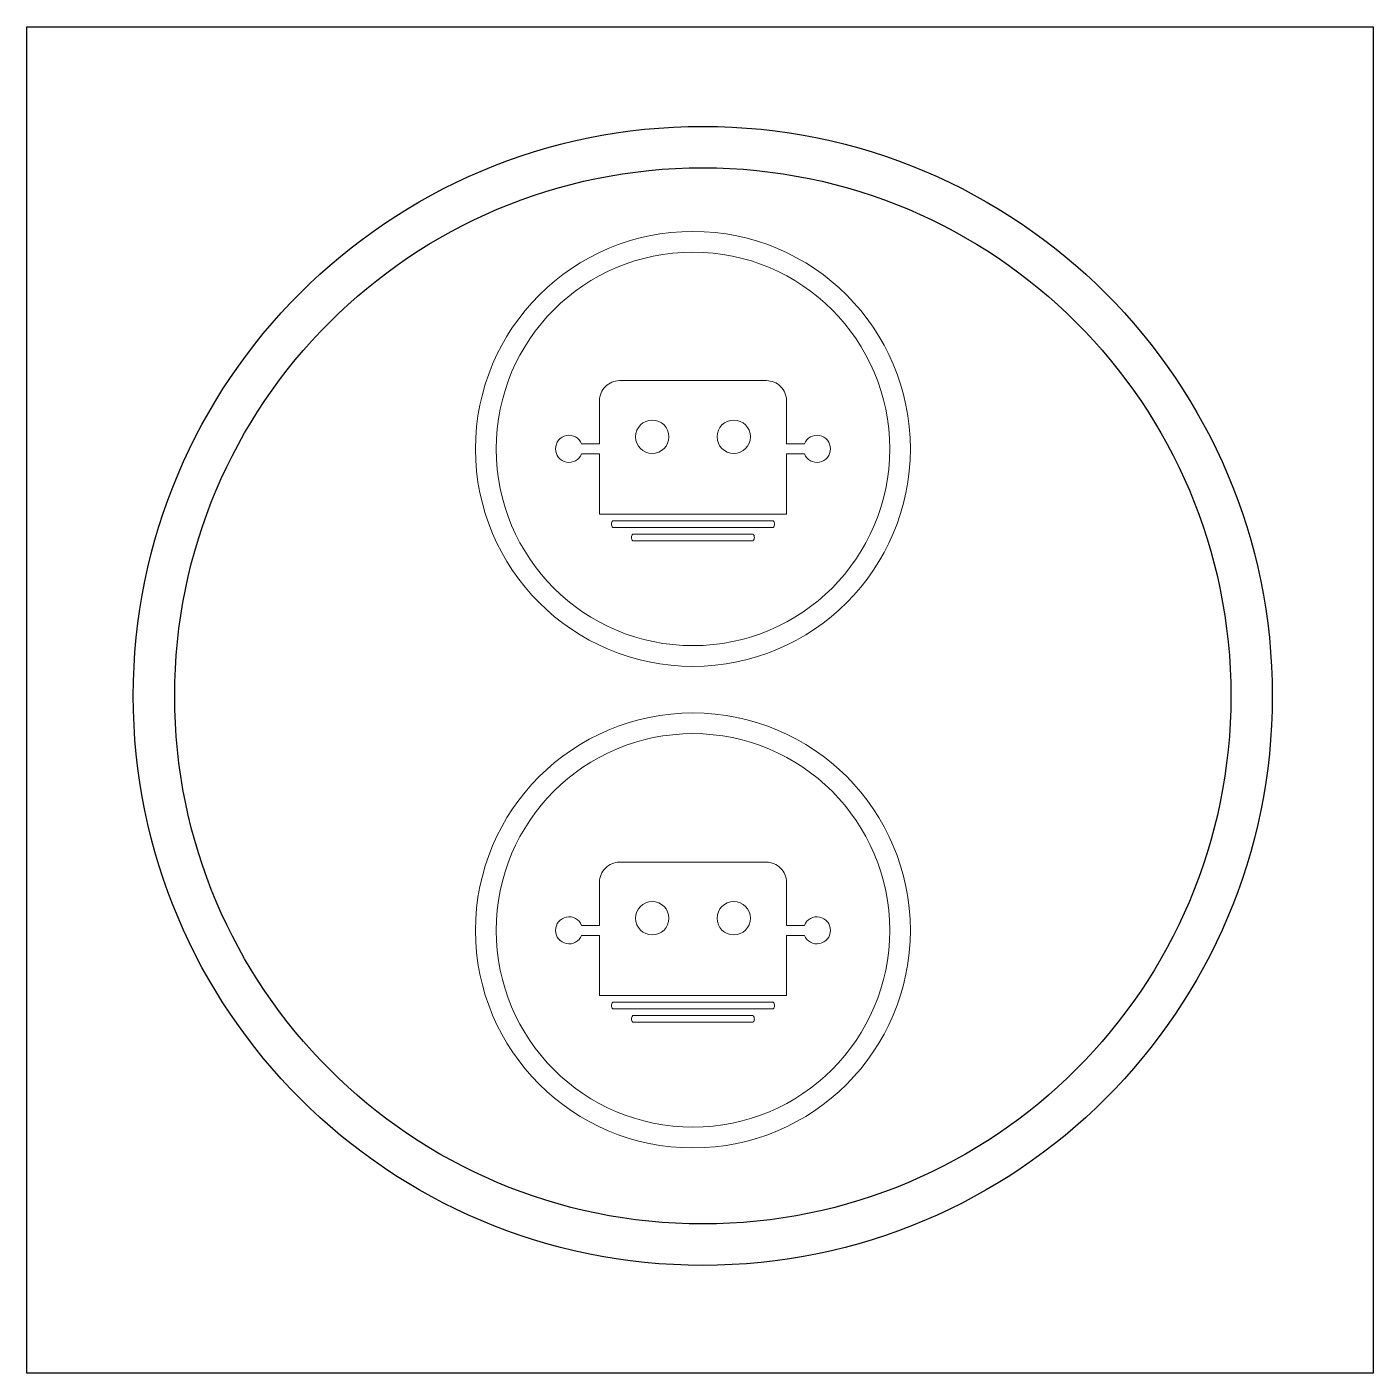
# Model space of a CAD drawing. Header units: millimetres. Extents: x 945 to 1075, y 686 to 816.
import ezdxf

# ---------------------------------------------------------------- set-up
doc = ezdxf.new("R2010")
doc.units = ezdxf.units.MM

# ---------------------------------------------------------------- blocks, each defined once
blk = doc.blocks.new('On Logo Doldurma')
at = {"color": 7, "linetype": 'Continuous', "lineweight": 15}
for points in [[(-44.68, 91.52, -0.414214), (-42.75, 93.45), (-28.57, 93.45, -0.414214), (-26.63, 91.52), (-26.63, 87.35), (-24.9, 87.35, -5.199777), (-24.9, 86.38), (-26.63, 86.38), (-26.63, 80.56), (-44.68, 80.56), (-44.68, 86.38), (-46.41, 86.38, -5.199777), (-46.41, 87.35), (-44.68, 87.35)], [(-43.39, 79.28), (-27.92, 79.28, 0.414214), (-27.92, 79.92), (-43.39, 79.92, 0.414214)], [(-41.46, 77.99), (-29.86, 77.99, 0.414214), (-29.86, 78.63), (-41.46, 78.63, 0.414214)]]:
    blk.add_lwpolyline(points, format="xyb", close=True, dxfattribs=at)
for centre, radius in [((-35.66, 86.86), 21), ((-35.66, 86.86), 19), ((-39.59, 88.03), 1.61), ((-31.72, 88.03), 1.61)]:
    blk.add_circle(centre, radius, dxfattribs=at)

msp = doc.modelspace()

# ---------------------------------------------------------------- linework, layer by layer
msp.add_lwpolyline([(944.96, 815.89), (1074.96, 815.89), (1074.96, 685.89), (944.96, 685.89)], close=True)
for radius in [55, 51]:
    msp.add_circle((1010.23, 751.29), radius)

# ---------------------------------------------------------------- block references
for p in [(1044.94, 688.28), (1044.94, 641.78)]:
    msp.add_blockref('On Logo Doldurma', p)

doc.saveas('drawing.dxf')
